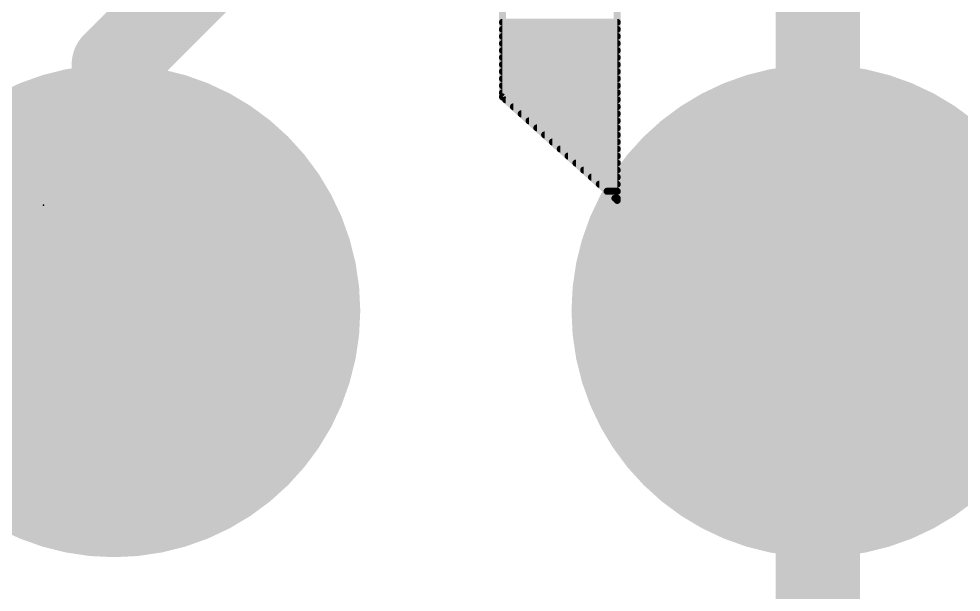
# Model space of a CAD drawing. Extents: x -6.3 to 44.5, y -10.2 to 43.3.
# Drawn here: x 17.437 to 20.837, y 36.196 to 38.265 of the extents above; entities that cross this region are included whole.
import ezdxf

# ---------------------------------------------------------------- set-up
doc = ezdxf.new("R2010")
doc.units = 0
for name, color, linetype in [('1', 12, 'CONTINUOUS'), ('16', 132, 'CONTINUOUS'), ('17', 110, 'CONTINUOUS'), ('21', 41, 'CONTINUOUS'), ('23', 53, 'CONTINUOUS')]:
    doc.layers.add(name, color=color, linetype=linetype)

# ---------------------------------------------------------------- blocks, each defined once
blk = doc.blocks.new('ROUNDP')
at = {"const_width": 0.5}
blk.add_lwpolyline([(0, -0.25, 1), (0, 0.25, 1), (0, -0.25)], format="xyb", dxfattribs=at)

msp = doc.modelspace()

# ---------------------------------------------------------------- linework, layer by layer
at = {"layer": '1', "const_width": 0.3048}
for points in [[(17.78, 38.1), (19.05, 39.37)], [(17.78, 37.211), (17.78, 38.1)], [(20.32, 37.211), (20.32, 35.56)]]:
    msp.add_lwpolyline(points, dxfattribs=at)
at = {"layer": '1', "const_width": 0.1524}
for points in [[(17.8562, 38.1, 1), (17.7038, 38.1)], [(17.7261, 38.1539, 1), (17.8339, 38.0461)], [(20.3962, 37.211, 1), (20.2438, 37.211)], [(17.7038, 37.211, 1), (17.8562, 37.211)]]:
    msp.add_lwpolyline(points, format="xyb", dxfattribs=at)
at = {"layer": '16', "const_width": 0.3048}
for points in [[(20.32, 37.211), (20.32, 39.37)], [(20.32, 35.56), (20.32, 37.211)]]:
    msp.add_lwpolyline(points, dxfattribs=at)
at = {"layer": '16', "const_width": 0.1524}
for points in [[(20.3962, 37.211, 1), (20.2438, 37.211)], [(20.2438, 37.211, 1), (20.3962, 37.211)]]:
    msp.add_lwpolyline(points, format="xyb", dxfattribs=at)
at = {"layer": '21', "const_width": 0.0254}
for points in [[(19.1821, 37.9832), (19.1821, 40.0406)], [(19.5961, 39.0398), (19.5961, 37.6098)], [(19.1821, 38.2524), (19.5961, 38.2524)], [(19.1821, 38.227), (19.5961, 38.227)], [(19.1821, 38.2016), (19.5961, 38.2016)], [(19.1821, 38.1762), (19.5961, 38.1762)], [(19.1821, 38.1508), (19.5961, 38.1508)], [(19.1821, 38.1254), (19.5961, 38.1254)], [(19.1821, 38.1), (19.5961, 38.1)], [(19.1821, 38.0746), (19.5961, 38.0746)], [(19.1821, 38.0492), (19.5961, 38.0492)], [(19.1821, 38.0238), (19.5961, 38.0238)], [(19.1821, 37.9984), (19.5961, 37.9984)], [(19.5961, 37.6098), (19.1821, 37.9832)], [(19.1934, 37.973), (19.5961, 37.973)], [(19.2216, 37.9476), (19.5961, 37.9476)], [(19.2497, 37.9222), (19.5961, 37.9222)], [(19.2779, 37.8968), (19.5961, 37.8968)], [(19.3061, 37.8714), (19.5961, 37.8714)], [(19.3342, 37.846), (19.5961, 37.846)], [(19.3624, 37.8206), (19.5961, 37.8206)], [(19.3905, 37.7952), (19.5961, 37.7952)], [(19.4187, 37.7698), (19.5961, 37.7698)], [(19.4469, 37.7444), (19.5961, 37.7444)], [(19.475, 37.719), (19.5961, 37.719)], [(19.5032, 37.6936), (19.5961, 37.6936)], [(19.5314, 37.6682), (19.5961, 37.6682)], [(19.5595, 37.6428), (19.5961, 37.6428)], [(19.5877, 37.6174), (19.5961, 37.6174)]]:
    msp.add_lwpolyline(points, dxfattribs=at)
at = {"layer": '21', "const_width": 0.0127}
for points in [[(19.1821, 38.2587, 1), (19.1821, 38.2461)], [(19.5961, 38.2461, 1), (19.5961, 38.2587)], [(19.1821, 38.2334, 1), (19.1821, 38.2207)], [(19.1821, 38.2079, 1), (19.1821, 38.1953)], [(19.5961, 38.2207, 1), (19.5961, 38.2334)], [(19.5961, 38.1953, 1), (19.5961, 38.2079)], [(19.1821, 38.1825, 1), (19.1821, 38.1699)], [(19.5961, 38.1699, 1), (19.5961, 38.1825)], [(19.1821, 38.1572, 1), (19.1821, 38.1445)], [(19.5961, 38.1445, 1), (19.5961, 38.1572)], [(19.1821, 38.1317, 1), (19.1821, 38.1191)], [(19.1821, 38.1063, 1), (19.1821, 38.0937)], [(19.5961, 38.1191, 1), (19.5961, 38.1317)], [(19.5961, 38.0937, 1), (19.5961, 38.1063)], [(19.1821, 38.081, 1), (19.1821, 38.0683)], [(19.5961, 38.0683, 1), (19.5961, 38.081)], [(19.1821, 38.0555, 1), (19.1821, 38.0429)], [(19.5961, 38.0429, 1), (19.5961, 38.0555)], [(19.1821, 38.0301, 1), (19.1821, 38.0175)], [(19.1821, 38.0048, 1), (19.1821, 37.9921)], [(19.5961, 38.0175, 1), (19.5961, 38.0301)], [(19.5961, 37.9921, 1), (19.5961, 38.0048)], [(19.1864, 37.9879, 1), (19.1778, 37.9785)], [(19.1758, 37.9832, 1), (19.1885, 37.9832)], [(19.1934, 37.9793, 1), (19.1934, 37.9667)], [(19.5961, 37.9667, 1), (19.5961, 37.9793)], [(19.2216, 37.9539, 1), (19.2216, 37.9413)], [(19.5961, 37.9413, 1), (19.5961, 37.9539)], [(19.2497, 37.9286, 1), (19.2497, 37.9159)], [(19.2779, 37.9031, 1), (19.2779, 37.8905)], [(19.5961, 37.9159, 1), (19.5961, 37.9286)], [(19.5961, 37.8905, 1), (19.5961, 37.9031)], [(19.3061, 37.8777, 1), (19.3061, 37.8651)], [(19.5961, 37.8651, 1), (19.5961, 37.8777)], [(19.3342, 37.8524, 1), (19.3342, 37.8397)], [(19.5961, 37.8397, 1), (19.5961, 37.8524)], [(19.3624, 37.8269, 1), (19.3624, 37.8143)], [(19.3905, 37.8015, 1), (19.3905, 37.7889)], [(19.5961, 37.8143, 1), (19.5961, 37.8269)], [(19.5961, 37.7889, 1), (19.5961, 37.8015)], [(19.4187, 37.7762, 1), (19.4187, 37.7635)], [(19.5961, 37.7635, 1), (19.5961, 37.7762)], [(19.4469, 37.7507, 1), (19.4469, 37.7381)], [(19.5961, 37.7381, 1), (19.5961, 37.7507)], [(19.475, 37.7253, 1), (19.475, 37.7127)], [(19.5032, 37.7, 1), (19.5032, 37.6873)], [(19.5961, 37.7127, 1), (19.5961, 37.7253)], [(19.5961, 37.6873, 1), (19.5961, 37.7)], [(19.5314, 37.6745, 1), (19.5314, 37.6619)], [(19.5961, 37.6619, 1), (19.5961, 37.6745)], [(19.5595, 37.6491, 1), (19.5595, 37.6365)], [(19.5961, 37.6365, 1), (19.5961, 37.6491)], [(19.5877, 37.6238, 1), (19.5877, 37.6111)], [(19.5897, 37.6098, 1), (19.6025, 37.6098)], [(19.5918, 37.6051, 1), (19.6004, 37.6145)], [(19.5961, 37.6111, 1), (19.5961, 37.6238)]]:
    msp.add_lwpolyline(points, format="xyb", dxfattribs=at)
at = {"layer": '23'}
msp.add_point((17.526, 37.592), dxfattribs=at)

# ---------------------------------------------------------------- block references
at = {"layer": '17', "xscale": 1.778, "yscale": 1.778, "rotation": 270}
for p in [(17.78, 37.211), (17.78, 37.211), (20.32, 37.211), (20.32, 37.211)]:
    msp.add_blockref('ROUNDP', p, dxfattribs=at)

doc.saveas('drawing.dxf')
